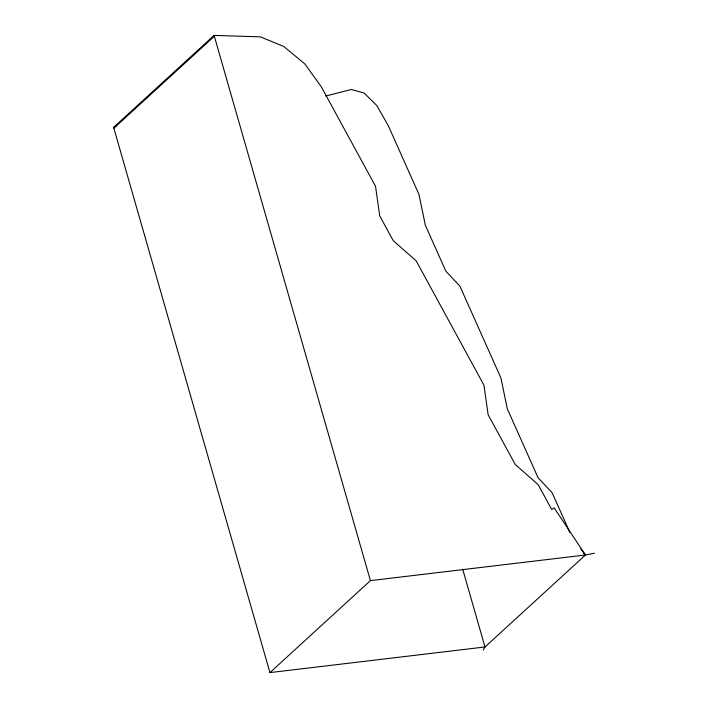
<?xml version="1.0" encoding="UTF-8"?>
<svg xmlns="http://www.w3.org/2000/svg" width="708" height="708" viewBox="0 0 708 708"><rect width="100%" height="100%" fill="white"/><g stroke="black" fill="none" stroke-linecap="round" stroke-linejoin="round"><path stroke-width="1.06" d="M483.21 650.156L484.989 646.97L585.463 554.992L594.384 553.205M113.616 127.369L214.09 35.4L260.394 36.86L283.802 46.489L304.803 63.87L321.308 86.801L375.523 186.275L379.7 215.798L393.25 240.667L416.189 260.871L483.962 385.205L488.139 414.738L515.247 464.475L538.177 484.679L551.736 509.548L554.152 507.831L585.463 554.992L370.426 580.631L269.952 672.6L113.616 127.369L116.457 125.838M113.855 128.219L214.329 36.25M325.698 96.031L351.31 89.509L364.089 92.978L376.833 105.589L388.223 125.555L418.959 194.408L425.349 225.215L445.836 271.12L459.943 286.209L500.928 378.01L507.309 408.826L538.045 477.67L552.151 492.768L569.967 532.682M269.952 672.6L484.989 646.97L462.731 569.347M583.87 553.488L585.463 554.992L580.737 548.983M214.09 35.4L370.426 580.631"/></g></svg>
